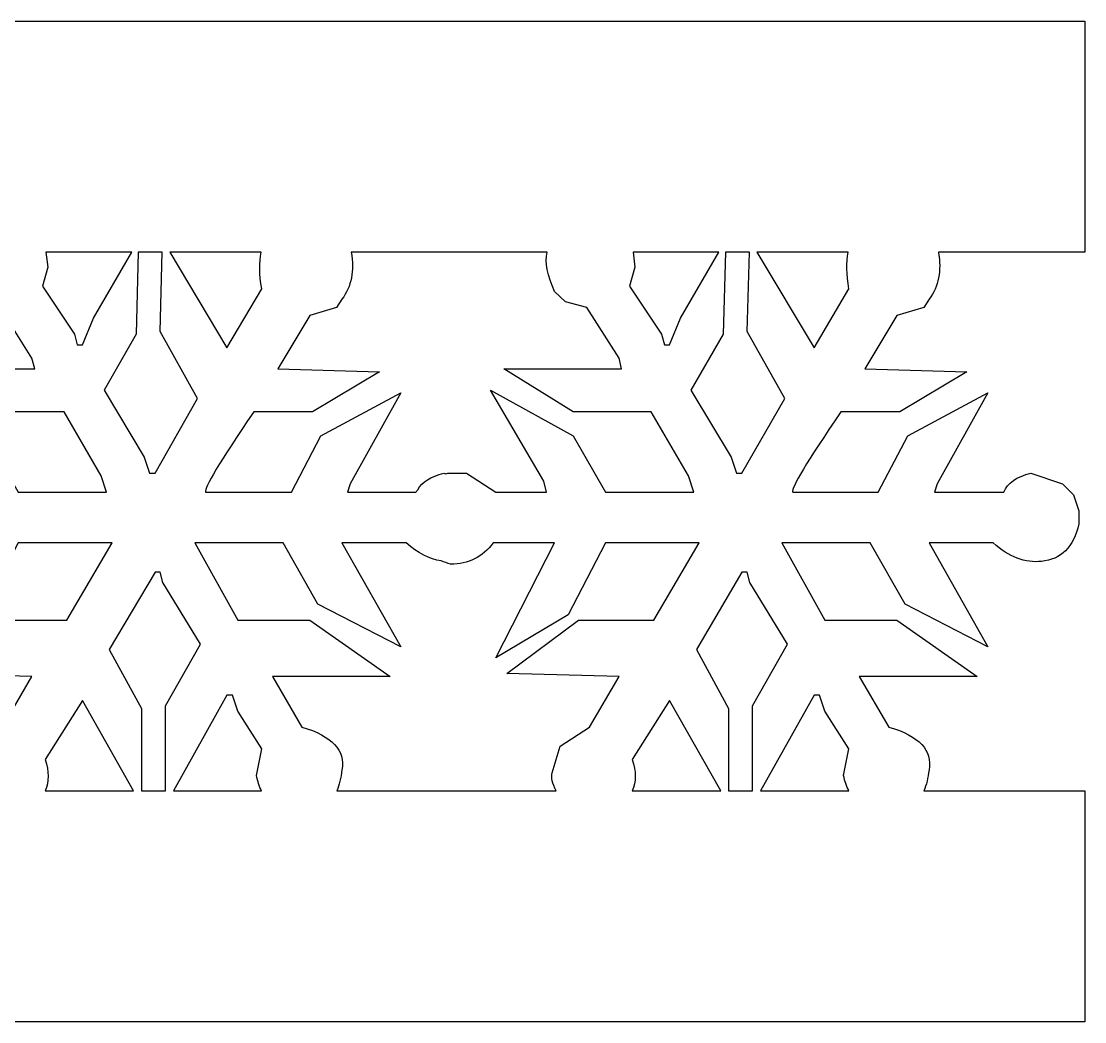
# Model space of a CAD drawing. Header units: centimetres. Extents: x -8.8 to 7.5, y 9.8 to 13.7.
# Drawn here: x 3.368 to 7.503, y 9.773 to 13.663 of the extents above; entities that cross this region are included whole.
import ezdxf

# ---------------------------------------------------------------- set-up
doc = ezdxf.new("R2010")
doc.units = ezdxf.units.CM
doc.header["$MEASUREMENT"] = 0
doc.layers.add('Layer 1', color=7, linetype='Continuous')

msp = doc.modelspace()

# ---------------------------------------------------------------- linework, layer by layer
at = {"layer": 'Layer 1', "lineweight": 25}
for points, knots in [([(-8.74362, 13.66348), (-8.74362, 13.66348), (-8.74362, 12.76555), (-8.74362, 12.76555), (-8.74362, 12.76555), (-8.74362, 12.76555), (-8.22354, 12.76555), (-8.22354, 12.76555), (-8.22354, 12.76555), (-8.23243, 12.72603), (-8.22331, 12.67502), (-8.19461, 12.61259), (-8.19461, 12.61259), (-8.19461, 12.61259), (-8.15244, 12.57207), (-8.15244, 12.57207), (-8.15244, 12.57207), (-8.15244, 12.57207), (-8.06976, 12.55058), (-8.06976, 12.55058), (-8.06976, 12.55058), (-8.06976, 12.55058), (-7.94491, 12.35379), (-7.94491, 12.35379), (-7.94491, 12.35379), (-7.94491, 12.35379), (-7.93416, 12.31162), (-7.93416, 12.31162), (-7.93416, 12.31162), (-7.93416, 12.31162), (-8.39139, 12.31162), (-8.39139, 12.31162), (-8.39139, 12.31162), (-8.39139, 12.31162), (-8.12185, 12.14543), (-8.12185, 12.14543), (-8.12185, 12.14543), (-8.12185, 12.14543), (-7.82005, 12.14543), (-7.82005, 12.14543), (-7.82005, 12.14543), (-7.82005, 12.14543), (-7.67536, 11.89573), (-7.67536, 11.89573), (-7.67536, 11.89573), (-7.67536, 11.89573), (-7.65386, 11.83289), (-7.65386, 11.83289), (-7.65386, 11.83289), (-7.65386, 11.83289), (-7.997, 11.83289), (-7.997, 11.83289), (-7.997, 11.83289), (-7.997, 11.83289), (-8.12185, 12.05117), (-8.12185, 12.05117), (-8.12185, 12.05117), (-8.12185, 12.05117), (-8.44431, 12.22894), (-8.44431, 12.22894), (-8.44431, 12.22894), (-8.44431, 12.22894), (-8.23677, 11.87506), (-8.23677, 11.87506), (-8.23677, 11.87506), (-8.23677, 11.87506), (-8.22602, 11.83289), (-8.22602, 11.83289), (-8.22602, 11.83289), (-8.22602, 11.83289), (-8.42364, 11.83289), (-8.42364, 11.83289), (-8.42364, 11.83289), (-8.42364, 11.83289), (-8.53774, 11.90648), (-8.53774, 11.90648), (-8.53774, 11.90648), (-8.53774, 11.90648), (-8.60967, 11.90648), (-8.60967, 11.90648), (-8.60967, 11.90648), (-8.69997, 11.87842), (-8.749, 11.83686), (-8.75602, 11.78163), (-8.75602, 11.78163), (-8.75602, 11.78163), (-8.75602, 11.6882), (-8.75602, 11.6882), (-8.75602, 11.6882), (-8.749, 11.62595), (-8.69706, 11.58065), (-8.59975, 11.5526), (-8.59975, 11.5526), (-8.53049, 11.5526), (-8.47476, 11.58005), (-8.43356, 11.63528), (-8.43356, 11.63528), (-8.43356, 11.63528), (-8.19461, 11.63528), (-8.19461, 11.63528), (-8.19461, 11.63528), (-8.19461, 11.63528), (-8.42364, 11.1888), (-8.42364, 11.1888), (-8.42364, 11.1888), (-8.42364, 11.1888), (-8.14169, 11.35582), (-8.14169, 11.35582), (-8.14169, 11.35582), (-8.14169, 11.35582), (-7.997, 11.63528), (-7.997, 11.63528), (-7.997, 11.63528), (-7.997, 11.63528), (-7.63319, 11.63528), (-7.63319, 11.63528), (-7.63319, 11.63528), (-7.63319, 11.63528), (-7.80931, 11.33432), (-7.80931, 11.33432), (-7.80931, 11.33432), (-7.80931, 11.33432), (-8.10117, 11.33432), (-8.10117, 11.33432), (-8.10117, 11.33432), (-8.10117, 11.33432), (-8.38147, 11.12679), (-8.38147, 11.12679), (-8.38147, 11.12679), (-8.38147, 11.12679), (-7.94491, 11.11604), (-7.94491, 11.11604), (-7.94491, 11.11604), (-7.94491, 11.11604), (-8.05901, 10.91925), (-8.05901, 10.91925), (-8.05901, 10.91925), (-8.05901, 10.91925), (-8.17311, 10.84484), (-8.17311, 10.84484), (-8.17311, 10.84484), (-8.17311, 10.84484), (-8.20535, 10.74149), (-8.20535, 10.74149), (-8.20535, 10.74149), (-8.20982, 10.72363), (-8.20425, 10.70008), (-8.18882, 10.67121), (-8.18882, 10.67121), (-8.18882, 10.67121), (-8.74362, 10.67121), (-8.74362, 10.67121), (-8.74362, 10.67121), (-8.74362, 10.67121), (-8.74362, 9.77328), (-8.74362, 9.77328), (-8.74362, 9.77328), (-8.74362, 9.77328), (7.50345, 9.77328), (7.50345, 9.77328), (7.50345, 9.77328), (7.50345, 9.77328), (7.50345, 10.67121), (7.50345, 10.67121), (7.50345, 10.67121), (7.50345, 10.67121), (6.87838, 10.67121), (6.87838, 10.67121), (6.87838, 10.67121), (6.88745, 10.69373), (6.89422, 10.72072), (6.89822, 10.75224), (6.89822, 10.75224), (6.91224, 10.82851), (6.8603, 10.88419), (6.74195, 10.91925), (6.74195, 10.91925), (6.74195, 10.91925), (6.62702, 11.11604), (6.62702, 11.11604), (6.62702, 11.11604), (6.62702, 11.11604), (7.08508, 11.11604), (7.08508, 11.11604), (7.08508, 11.11604), (7.08508, 11.11604), (6.77337, 11.33432), (6.77337, 11.33432), (6.77337, 11.33432), (6.77337, 11.33432), (6.49308, 11.33432), (6.49308, 11.33432), (6.49308, 11.33432), (6.49308, 11.33432), (6.32606, 11.63528), (6.32606, 11.63528), (6.32606, 11.63528), (6.32606, 11.63528), (6.66919, 11.63528), (6.66919, 11.63528), (6.66919, 11.63528), (6.66919, 11.63528), (6.80479, 11.39633), (6.80479, 11.39633), (6.80479, 11.39633), (6.80479, 11.39633), (7.12725, 11.23097), (7.12725, 11.23097), (7.12725, 11.23097), (7.12725, 11.23097), (6.89822, 11.63528), (6.89822, 11.63528), (6.89822, 11.63528), (6.89822, 11.63528), (7.14792, 11.63528), (7.14792, 11.63528), (7.14792, 11.63528), (7.21016, 11.58005), (7.27253, 11.55633), (7.33478, 11.56335), (7.33478, 11.56335), (7.41105, 11.57036), (7.46009, 11.61857), (7.48113, 11.70887), (7.48113, 11.70887), (7.48113, 11.70887), (7.48113, 11.76013), (7.48113, 11.76013), (7.48113, 11.76013), (7.48113, 11.76013), (7.45963, 11.82214), (7.45963, 11.82214), (7.45963, 11.82214), (7.45963, 11.82214), (7.41746, 11.86431), (7.41746, 11.86431), (7.41746, 11.86431), (7.41746, 11.86431), (7.29427, 11.90648), (7.29427, 11.90648), (7.29427, 11.90648), (7.23816, 11.89245), (7.20329, 11.86796), (7.18926, 11.83289), (7.18926, 11.83289), (7.18926, 11.83289), (6.91889, 11.83289), (6.91889, 11.83289), (6.91889, 11.83289), (6.91889, 11.83289), (6.92964, 11.86431), (6.92964, 11.86431), (6.92964, 11.86431), (6.92964, 11.86431), (7.12725, 12.21819), (7.12725, 12.21819), (7.12725, 12.21819), (7.12725, 12.21819), (6.81554, 12.05117), (6.81554, 12.05117), (6.81554, 12.05117), (6.81554, 12.05117), (6.70061, 11.83289), (6.70061, 11.83289), (6.70061, 11.83289), (6.70061, 11.83289), (6.36823, 11.83289), (6.36823, 11.83289), (6.36823, 11.83289), (6.36121, 11.84692), (6.42358, 11.9508), (6.55509, 12.14543), (6.55509, 12.14543), (6.55509, 12.14543), (6.78412, 12.14543), (6.78412, 12.14543), (6.78412, 12.14543), (6.78412, 12.14543), (7.04457, 12.30087), (7.04457, 12.30087), (7.04457, 12.30087), (7.04457, 12.30087), (6.64852, 12.31162), (6.64852, 12.31162), (6.64852, 12.31162), (6.64852, 12.31162), (6.77337, 12.51916), (6.77337, 12.51916), (6.77337, 12.51916), (6.77337, 12.51916), (6.87755, 12.55058), (6.87755, 12.55058), (6.87755, 12.55058), (6.87755, 12.55058), (6.89822, 12.58282), (6.89822, 12.58282), (6.89822, 12.58282), (6.93526, 12.63247), (6.94715, 12.69322), (6.9346, 12.76555), (6.9346, 12.76555), (6.9346, 12.76555), (7.50345, 12.76555), (7.50345, 12.76555), (7.50345, 12.76555), (7.50345, 12.76555), (7.50345, 13.66348), (7.50345, 13.66348), (7.50345, 13.66348), (7.50345, 13.66348), (-8.74362, 13.66348), (-8.74362, 13.66348)], [0, 0, 0, 0, 0.0126582, 0.0126582, 0.0126582, 0.0126582, 0.0253165, 0.0253165, 0.0253165, 0.0253165, 0.0379747, 0.0379747, 0.0379747, 0.0379747, 0.0506329, 0.0506329, 0.0506329, 0.0506329, 0.0632911, 0.0632911, 0.0632911, 0.0632911, 0.0759494, 0.0759494, 0.0759494, 0.0759494, 0.0886076, 0.0886076, 0.0886076, 0.0886076, 0.1012658, 0.1012658, 0.1012658, 0.1012658, 0.1139241, 0.1139241, 0.1139241, 0.1139241, 0.1265823, 0.1265823, 0.1265823, 0.1265823, 0.1392405, 0.1392405, 0.1392405, 0.1392405, 0.1518987, 0.1518987, 0.1518987, 0.1518987, 0.164557, 0.164557, 0.164557, 0.164557, 0.1772152, 0.1772152, 0.1772152, 0.1772152, 0.1898734, 0.1898734, 0.1898734, 0.1898734, 0.2025316, 0.2025316, 0.2025316, 0.2025316, 0.2151899, 0.2151899, 0.2151899, 0.2151899, 0.2278481, 0.2278481, 0.2278481, 0.2278481, 0.2405063, 0.2405063, 0.2405063, 0.2405063, 0.2531646, 0.2531646, 0.2531646, 0.2531646, 0.2658228, 0.2658228, 0.2658228, 0.2658228, 0.278481, 0.278481, 0.278481, 0.278481, 0.2911392, 0.2911392, 0.2911392, 0.2911392, 0.3037975, 0.3037975, 0.3037975, 0.3037975, 0.3164557, 0.3164557, 0.3164557, 0.3164557, 0.3291139, 0.3291139, 0.3291139, 0.3291139, 0.3417722, 0.3417722, 0.3417722, 0.3417722, 0.3544304, 0.3544304, 0.3544304, 0.3544304, 0.3670886, 0.3670886, 0.3670886, 0.3670886, 0.3797468, 0.3797468, 0.3797468, 0.3797468, 0.3924051, 0.3924051, 0.3924051, 0.3924051, 0.4050633, 0.4050633, 0.4050633, 0.4050633, 0.4177215, 0.4177215, 0.4177215, 0.4177215, 0.4303797, 0.4303797, 0.4303797, 0.4303797, 0.443038, 0.443038, 0.443038, 0.443038, 0.4556962, 0.4556962, 0.4556962, 0.4556962, 0.4683544, 0.4683544, 0.4683544, 0.4683544, 0.4810127, 0.4810127, 0.4810127, 0.4810127, 0.4936709, 0.4936709, 0.4936709, 0.4936709, 0.5063291, 0.5063291, 0.5063291, 0.5063291, 0.5189873, 0.5189873, 0.5189873, 0.5189873, 0.5316456, 0.5316456, 0.5316456, 0.5316456, 0.5443038, 0.5443038, 0.5443038, 0.5443038, 0.556962, 0.556962, 0.556962, 0.556962, 0.5696203, 0.5696203, 0.5696203, 0.5696203, 0.5822785, 0.5822785, 0.5822785, 0.5822785, 0.5949367, 0.5949367, 0.5949367, 0.5949367, 0.6075949, 0.6075949, 0.6075949, 0.6075949, 0.6202532, 0.6202532, 0.6202532, 0.6202532, 0.6329114, 0.6329114, 0.6329114, 0.6329114, 0.6455696, 0.6455696, 0.6455696, 0.6455696, 0.6582278, 0.6582278, 0.6582278, 0.6582278, 0.6708861, 0.6708861, 0.6708861, 0.6708861, 0.6835443, 0.6835443, 0.6835443, 0.6835443, 0.6962025, 0.6962025, 0.6962025, 0.6962025, 0.7088608, 0.7088608, 0.7088608, 0.7088608, 0.721519, 0.721519, 0.721519, 0.721519, 0.7341772, 0.7341772, 0.7341772, 0.7341772, 0.7468354, 0.7468354, 0.7468354, 0.7468354, 0.7594937, 0.7594937, 0.7594937, 0.7594937, 0.7721519, 0.7721519, 0.7721519, 0.7721519, 0.7848101, 0.7848101, 0.7848101, 0.7848101, 0.7974684, 0.7974684, 0.7974684, 0.7974684, 0.8101266, 0.8101266, 0.8101266, 0.8101266, 0.8227848, 0.8227848, 0.8227848, 0.8227848, 0.835443, 0.835443, 0.835443, 0.835443, 0.8481013, 0.8481013, 0.8481013, 0.8481013, 0.8607595, 0.8607595, 0.8607595, 0.8607595, 0.8734177, 0.8734177, 0.8734177, 0.8734177, 0.8860759, 0.8860759, 0.8860759, 0.8860759, 0.8987342, 0.8987342, 0.8987342, 0.8987342, 0.9113924, 0.9113924, 0.9113924, 0.9113924, 0.9240506, 0.9240506, 0.9240506, 0.9240506, 0.9367089, 0.9367089, 0.9367089, 0.9367089, 0.9493671, 0.9493671, 0.9493671, 0.9493671, 0.9620253, 0.9620253, 0.9620253, 0.9620253, 0.9746835, 0.9746835, 0.9746835, 0.9746835, 1, 1, 1, 1]), ([(2.38707, 12.76555), (2.38707, 12.76555), (3.13039, 12.76555), (3.13039, 12.76555), (3.13039, 12.76555), (3.1215, 12.72603), (3.13145, 12.67502), (3.16015, 12.61259), (3.16015, 12.61259), (3.16015, 12.61259), (3.20149, 12.57207), (3.20149, 12.57207), (3.20149, 12.57207), (3.20149, 12.57207), (3.285, 12.55058), (3.285, 12.55058), (3.285, 12.55058), (3.285, 12.55058), (3.40985, 12.35379), (3.40985, 12.35379), (3.40985, 12.35379), (3.40985, 12.35379), (3.4206, 12.31162), (3.4206, 12.31162), (3.4206, 12.31162), (3.4206, 12.31162), (2.96254, 12.31162), (2.96254, 12.31162), (2.96254, 12.31162), (2.96254, 12.31162), (3.23209, 12.14543), (3.23209, 12.14543), (3.23209, 12.14543), (3.23209, 12.14543), (3.5347, 12.14543), (3.5347, 12.14543), (3.5347, 12.14543), (3.5347, 12.14543), (3.6794, 11.89573), (3.6794, 11.89573), (3.6794, 11.89573), (3.6794, 11.89573), (3.70007, 11.83289), (3.70007, 11.83289), (3.70007, 11.83289), (3.70007, 11.83289), (3.35694, 11.83289), (3.35694, 11.83289), (3.35694, 11.83289), (3.35694, 11.83289), (3.23209, 12.05117), (3.23209, 12.05117), (3.23209, 12.05117), (3.23209, 12.05117), (2.90963, 12.22894), (2.90963, 12.22894), (2.90963, 12.22894), (2.90963, 12.22894), (3.11799, 11.87506), (3.11799, 11.87506), (3.11799, 11.87506), (3.11799, 11.87506), (3.12791, 11.83289), (3.12791, 11.83289), (3.12791, 11.83289), (3.12791, 11.83289), (2.93112, 11.83289), (2.93112, 11.83289), (2.93112, 11.83289), (2.93112, 11.83289), (2.8162, 11.90648), (2.8162, 11.90648), (2.8162, 11.90648), (2.8162, 11.90648), (2.74426, 11.90648), (2.74426, 11.90648), (2.74426, 11.90648), (2.74018, 11.90521), (2.7366, 11.90367), (2.73269, 11.90235), (2.73269, 11.90235), (2.72723, 11.90071), (2.72198, 11.89925), (2.71698, 11.89739), (2.71698, 11.89739), (2.71479, 11.89655), (2.71249, 11.89575), (2.71036, 11.8949), (2.71036, 11.8949), (2.70149, 11.89128), (2.69288, 11.88773), (2.68556, 11.88333), (2.68556, 11.88333), (2.6566, 11.86894), (2.63488, 11.85195), (2.62024, 11.83289), (2.62024, 11.83289), (2.62024, 11.83289), (2.37136, 11.83289), (2.37136, 11.83289), (2.37136, 11.83289), (2.37136, 11.83289), (2.38211, 11.86431), (2.38211, 11.86431), (2.38211, 11.86431), (2.38211, 11.86431), (2.5789, 12.21819), (2.5789, 12.21819), (2.5789, 12.21819), (2.5789, 12.21819), (2.26718, 12.05117), (2.26718, 12.05117), (2.26718, 12.05117), (2.26718, 12.05117), (2.15308, 11.83289), (2.15308, 11.83289), (2.15308, 11.83289), (2.15308, 11.83289), (1.81987, 11.83289), (1.81987, 11.83289), (1.81987, 11.83289), (1.81286, 11.84692), (1.87523, 11.9508), (2.00674, 12.14543), (2.00674, 12.14543), (2.00674, 12.14543), (2.23577, 12.14543), (2.23577, 12.14543), (2.23577, 12.14543), (2.23577, 12.14543), (2.49621, 12.30087), (2.49621, 12.30087), (2.49621, 12.30087), (2.49621, 12.30087), (2.10017, 12.31162), (2.10017, 12.31162), (2.10017, 12.31162), (2.10017, 12.31162), (2.22502, 12.51916), (2.22502, 12.51916), (2.22502, 12.51916), (2.22502, 12.51916), (2.3292, 12.55058), (2.3292, 12.55058), (2.3292, 12.55058), (2.3292, 12.55058), (2.34987, 12.58282), (2.34987, 12.58282), (2.34987, 12.58282), (2.38689, 12.63244), (2.39959, 12.69328), (2.38707, 12.76555)], [0, 0, 0, 0, 0.025641, 0.025641, 0.025641, 0.025641, 0.0512821, 0.0512821, 0.0512821, 0.0512821, 0.0769231, 0.0769231, 0.0769231, 0.0769231, 0.1025641, 0.1025641, 0.1025641, 0.1025641, 0.1282051, 0.1282051, 0.1282051, 0.1282051, 0.1538462, 0.1538462, 0.1538462, 0.1538462, 0.1794872, 0.1794872, 0.1794872, 0.1794872, 0.2051282, 0.2051282, 0.2051282, 0.2051282, 0.2307692, 0.2307692, 0.2307692, 0.2307692, 0.2564103, 0.2564103, 0.2564103, 0.2564103, 0.2820513, 0.2820513, 0.2820513, 0.2820513, 0.3076923, 0.3076923, 0.3076923, 0.3076923, 0.3333333, 0.3333333, 0.3333333, 0.3333333, 0.3589744, 0.3589744, 0.3589744, 0.3589744, 0.3846154, 0.3846154, 0.3846154, 0.3846154, 0.4102564, 0.4102564, 0.4102564, 0.4102564, 0.4358974, 0.4358974, 0.4358974, 0.4358974, 0.4615385, 0.4615385, 0.4615385, 0.4615385, 0.4871795, 0.4871795, 0.4871795, 0.4871795, 0.5128205, 0.5128205, 0.5128205, 0.5128205, 0.5384615, 0.5384615, 0.5384615, 0.5384615, 0.5641026, 0.5641026, 0.5641026, 0.5641026, 0.5897436, 0.5897436, 0.5897436, 0.5897436, 0.6153846, 0.6153846, 0.6153846, 0.6153846, 0.6410256, 0.6410256, 0.6410256, 0.6410256, 0.6666667, 0.6666667, 0.6666667, 0.6666667, 0.6923077, 0.6923077, 0.6923077, 0.6923077, 0.7179487, 0.7179487, 0.7179487, 0.7179487, 0.7435897, 0.7435897, 0.7435897, 0.7435897, 0.7692308, 0.7692308, 0.7692308, 0.7692308, 0.7948718, 0.7948718, 0.7948718, 0.7948718, 0.8205128, 0.8205128, 0.8205128, 0.8205128, 0.8461538, 0.8461538, 0.8461538, 0.8461538, 0.8717949, 0.8717949, 0.8717949, 0.8717949, 0.8974359, 0.8974359, 0.8974359, 0.8974359, 0.9230769, 0.9230769, 0.9230769, 0.9230769, 0.9487179, 0.9487179, 0.9487179, 0.9487179, 1, 1, 1, 1]), ([(3.46442, 12.76555), (3.46442, 12.76555), (3.79846, 12.76555), (3.79846, 12.76555), (3.79846, 12.76555), (3.79846, 12.76555), (3.64881, 12.50841), (3.64881, 12.50841), (3.64881, 12.50841), (3.64881, 12.50841), (3.60664, 12.40505), (3.60664, 12.40505), (3.60664, 12.40505), (3.60664, 12.40505), (3.58597, 12.40505), (3.58597, 12.40505), (3.58597, 12.40505), (3.58597, 12.40505), (3.57522, 12.44722), (3.57522, 12.44722), (3.57522, 12.44722), (3.57522, 12.44722), (3.45037, 12.63408), (3.45037, 12.63408), (3.45037, 12.63408), (3.45037, 12.63408), (3.47187, 12.70767), (3.47187, 12.70767), (3.47187, 12.70767), (3.47187, 12.70767), (3.46442, 12.76555), (3.46442, 12.76555)], [0, 0, 0, 0, 0.1111111, 0.1111111, 0.1111111, 0.1111111, 0.2222222, 0.2222222, 0.2222222, 0.2222222, 0.3333333, 0.3333333, 0.3333333, 0.3333333, 0.4444444, 0.4444444, 0.4444444, 0.4444444, 0.5555556, 0.5555556, 0.5555556, 0.5555556, 0.6666667, 0.6666667, 0.6666667, 0.6666667, 0.7777778, 0.7777778, 0.7777778, 0.7777778, 1, 1, 1, 1]), ([(3.82327, 12.76555), (3.82327, 12.76555), (3.9167, 12.76555), (3.9167, 12.76555), (3.9167, 12.76555), (3.9167, 12.76555), (3.90843, 12.45714), (3.90843, 12.45714), (3.90843, 12.45714), (3.90843, 12.45714), (4.05395, 12.1967), (4.05395, 12.1967), (4.05395, 12.1967), (4.05395, 12.1967), (3.88858, 11.90648), (3.88858, 11.90648), (3.88858, 11.90648), (3.88858, 11.90648), (3.86709, 11.90648), (3.86709, 11.90648), (3.86709, 11.90648), (3.86709, 11.90648), (3.84642, 11.96849), (3.84642, 11.96849), (3.84642, 11.96849), (3.84642, 11.96849), (3.69015, 12.22894), (3.69015, 12.22894), (3.69015, 12.22894), (3.69015, 12.22894), (3.815, 12.44722), (3.815, 12.44722), (3.815, 12.44722), (3.815, 12.44722), (3.82327, 12.76555), (3.82327, 12.76555)], [0, 0, 0, 0, 0.1, 0.1, 0.1, 0.1, 0.2, 0.2, 0.2, 0.2, 0.3, 0.3, 0.3, 0.3, 0.4, 0.4, 0.4, 0.4, 0.5, 0.5, 0.5, 0.5, 0.6, 0.6, 0.6, 0.6, 0.7, 0.7, 0.7, 0.7, 0.8, 0.8, 0.8, 0.8, 1, 1, 1, 1]), ([(3.94564, 12.76555), (3.94564, 12.76555), (4.30117, 12.76555), (4.30117, 12.76555), (4.30117, 12.76555), (4.29298, 12.72661), (4.2938, 12.67933), (4.30365, 12.62334), (4.30365, 12.62334), (4.30365, 12.62334), (4.16805, 12.39431), (4.16805, 12.39431), (4.16805, 12.39431), (4.16805, 12.39431), (3.94564, 12.76555), (3.94564, 12.76555)], [0, 0, 0, 0, 0.2, 0.2, 0.2, 0.2, 0.4, 0.4, 0.4, 0.4, 0.6, 0.6, 0.6, 0.6, 1, 1, 1, 1]), ([(4.65174, 12.76555), (4.65174, 12.76555), (5.41325, 12.76555), (5.41325, 12.76555), (5.41325, 12.76555), (5.40436, 12.72603), (5.41348, 12.67502), (5.44218, 12.61259), (5.44218, 12.61259), (5.44218, 12.61259), (5.48435, 12.57207), (5.48435, 12.57207), (5.48435, 12.57207), (5.48435, 12.57207), (5.56703, 12.55058), (5.56703, 12.55058), (5.56703, 12.55058), (5.56703, 12.55058), (5.69271, 12.35379), (5.69271, 12.35379), (5.69271, 12.35379), (5.69271, 12.35379), (5.70263, 12.31162), (5.70263, 12.31162), (5.70263, 12.31162), (5.70263, 12.31162), (5.2454, 12.31162), (5.2454, 12.31162), (5.2454, 12.31162), (5.2454, 12.31162), (5.51495, 12.14543), (5.51495, 12.14543), (5.51495, 12.14543), (5.51495, 12.14543), (5.81756, 12.14543), (5.81756, 12.14543), (5.81756, 12.14543), (5.81756, 12.14543), (5.96226, 11.89573), (5.96226, 11.89573), (5.96226, 11.89573), (5.96226, 11.89573), (5.98293, 11.83289), (5.98293, 11.83289), (5.98293, 11.83289), (5.98293, 11.83289), (5.6398, 11.83289), (5.6398, 11.83289), (5.6398, 11.83289), (5.6398, 11.83289), (5.51495, 12.05117), (5.51495, 12.05117), (5.51495, 12.05117), (5.51495, 12.05117), (5.19248, 12.22894), (5.19248, 12.22894), (5.19248, 12.22894), (5.19248, 12.22894), (5.40002, 11.87506), (5.40002, 11.87506), (5.40002, 11.87506), (5.40002, 11.87506), (5.41077, 11.83289), (5.41077, 11.83289), (5.41077, 11.83289), (5.41077, 11.83289), (5.21398, 11.83289), (5.21398, 11.83289), (5.21398, 11.83289), (5.21398, 11.83289), (5.09905, 11.90648), (5.09905, 11.90648), (5.09905, 11.90648), (5.09905, 11.90648), (5.02712, 11.90648), (5.02712, 11.90648), (5.02712, 11.90648), (5.02425, 11.90559), (5.02163, 11.90492), (5.01885, 11.904), (5.01885, 11.904), (5.01885, 11.904), (5.01141, 11.90648), (5.01141, 11.90648), (5.01141, 11.90648), (4.96042, 11.89373), (4.92677, 11.87211), (4.91054, 11.84199), (4.91054, 11.84199), (4.90784, 11.83906), (4.90543, 11.83594), (4.9031, 11.83289), (4.9031, 11.83289), (4.9031, 11.83289), (4.63686, 11.83289), (4.63686, 11.83289), (4.63686, 11.83289), (4.63686, 11.83289), (4.64678, 11.86431), (4.64678, 11.86431), (4.64678, 11.86431), (4.64678, 11.86431), (4.84439, 12.21819), (4.84439, 12.21819), (4.84439, 12.21819), (4.84439, 12.21819), (4.53268, 12.05117), (4.53268, 12.05117), (4.53268, 12.05117), (4.53268, 12.05117), (4.41858, 11.83289), (4.41858, 11.83289), (4.41858, 11.83289), (4.41858, 11.83289), (4.08537, 11.83289), (4.08537, 11.83289), (4.08537, 11.83289), (4.07835, 11.84692), (4.14072, 11.9508), (4.27223, 12.14543), (4.27223, 12.14543), (4.27223, 12.14543), (4.50126, 12.14543), (4.50126, 12.14543), (4.50126, 12.14543), (4.50126, 12.14543), (4.76171, 12.30087), (4.76171, 12.30087), (4.76171, 12.30087), (4.76171, 12.30087), (4.36566, 12.31162), (4.36566, 12.31162), (4.36566, 12.31162), (4.36566, 12.31162), (4.49051, 12.51916), (4.49051, 12.51916), (4.49051, 12.51916), (4.49051, 12.51916), (4.59469, 12.55058), (4.59469, 12.55058), (4.59469, 12.55058), (4.59469, 12.55058), (4.61536, 12.58282), (4.61536, 12.58282), (4.61536, 12.58282), (4.6524, 12.63247), (4.66429, 12.69322), (4.65174, 12.76555)], [0, 0, 0, 0, 0.0263158, 0.0263158, 0.0263158, 0.0263158, 0.0526316, 0.0526316, 0.0526316, 0.0526316, 0.0789474, 0.0789474, 0.0789474, 0.0789474, 0.1052632, 0.1052632, 0.1052632, 0.1052632, 0.1315789, 0.1315789, 0.1315789, 0.1315789, 0.1578947, 0.1578947, 0.1578947, 0.1578947, 0.1842105, 0.1842105, 0.1842105, 0.1842105, 0.2105263, 0.2105263, 0.2105263, 0.2105263, 0.2368421, 0.2368421, 0.2368421, 0.2368421, 0.2631579, 0.2631579, 0.2631579, 0.2631579, 0.2894737, 0.2894737, 0.2894737, 0.2894737, 0.3157895, 0.3157895, 0.3157895, 0.3157895, 0.3421053, 0.3421053, 0.3421053, 0.3421053, 0.3684211, 0.3684211, 0.3684211, 0.3684211, 0.3947368, 0.3947368, 0.3947368, 0.3947368, 0.4210526, 0.4210526, 0.4210526, 0.4210526, 0.4473684, 0.4473684, 0.4473684, 0.4473684, 0.4736842, 0.4736842, 0.4736842, 0.4736842, 0.5, 0.5, 0.5, 0.5, 0.5263158, 0.5263158, 0.5263158, 0.5263158, 0.5526316, 0.5526316, 0.5526316, 0.5526316, 0.5789474, 0.5789474, 0.5789474, 0.5789474, 0.6052632, 0.6052632, 0.6052632, 0.6052632, 0.6315789, 0.6315789, 0.6315789, 0.6315789, 0.6578947, 0.6578947, 0.6578947, 0.6578947, 0.6842105, 0.6842105, 0.6842105, 0.6842105, 0.7105263, 0.7105263, 0.7105263, 0.7105263, 0.7368421, 0.7368421, 0.7368421, 0.7368421, 0.7631579, 0.7631579, 0.7631579, 0.7631579, 0.7894737, 0.7894737, 0.7894737, 0.7894737, 0.8157895, 0.8157895, 0.8157895, 0.8157895, 0.8421053, 0.8421053, 0.8421053, 0.8421053, 0.8684211, 0.8684211, 0.8684211, 0.8684211, 0.8947368, 0.8947368, 0.8947368, 0.8947368, 0.9210526, 0.9210526, 0.9210526, 0.9210526, 0.9473684, 0.9473684, 0.9473684, 0.9473684, 1, 1, 1, 1]), ([(5.74728, 12.76555), (5.74728, 12.76555), (6.08132, 12.76555), (6.08132, 12.76555), (6.08132, 12.76555), (6.08132, 12.76555), (5.93166, 12.50841), (5.93166, 12.50841), (5.93166, 12.50841), (5.93166, 12.50841), (5.8895, 12.40505), (5.8895, 12.40505), (5.8895, 12.40505), (5.8895, 12.40505), (5.86883, 12.40505), (5.86883, 12.40505), (5.86883, 12.40505), (5.86883, 12.40505), (5.85808, 12.44722), (5.85808, 12.44722), (5.85808, 12.44722), (5.85808, 12.44722), (5.73323, 12.63408), (5.73323, 12.63408), (5.73323, 12.63408), (5.73323, 12.63408), (5.7539, 12.70767), (5.7539, 12.70767), (5.7539, 12.70767), (5.7539, 12.70767), (5.74728, 12.76555), (5.74728, 12.76555)], [0, 0, 0, 0, 0.1111111, 0.1111111, 0.1111111, 0.1111111, 0.2222222, 0.2222222, 0.2222222, 0.2222222, 0.3333333, 0.3333333, 0.3333333, 0.3333333, 0.4444444, 0.4444444, 0.4444444, 0.4444444, 0.5555556, 0.5555556, 0.5555556, 0.5555556, 0.6666667, 0.6666667, 0.6666667, 0.6666667, 0.7777778, 0.7777778, 0.7777778, 0.7777778, 1, 1, 1, 1]), ([(6.10612, 12.76555), (6.10612, 12.76555), (6.19955, 12.76555), (6.19955, 12.76555), (6.19955, 12.76555), (6.19955, 12.76555), (6.19046, 12.45714), (6.19046, 12.45714), (6.19046, 12.45714), (6.19046, 12.45714), (6.33681, 12.1967), (6.33681, 12.1967), (6.33681, 12.1967), (6.33681, 12.1967), (6.17062, 11.90648), (6.17062, 11.90648), (6.17062, 11.90648), (6.17062, 11.90648), (6.14995, 11.90648), (6.14995, 11.90648), (6.14995, 11.90648), (6.14995, 11.90648), (6.12927, 11.96849), (6.12927, 11.96849), (6.12927, 11.96849), (6.12927, 11.96849), (5.97218, 12.22894), (5.97218, 12.22894), (5.97218, 12.22894), (5.97218, 12.22894), (6.09703, 12.44722), (6.09703, 12.44722), (6.09703, 12.44722), (6.09703, 12.44722), (6.10612, 12.76555), (6.10612, 12.76555)], [0, 0, 0, 0, 0.1, 0.1, 0.1, 0.1, 0.2, 0.2, 0.2, 0.2, 0.3, 0.3, 0.3, 0.3, 0.4, 0.4, 0.4, 0.4, 0.5, 0.5, 0.5, 0.5, 0.6, 0.6, 0.6, 0.6, 0.7, 0.7, 0.7, 0.7, 0.8, 0.8, 0.8, 0.8, 1, 1, 1, 1]), ([(6.22849, 12.76555), (6.22849, 12.76555), (6.58403, 12.76555), (6.58403, 12.76555), (6.58403, 12.76555), (6.57584, 12.72661), (6.57666, 12.67933), (6.58651, 12.62334), (6.58651, 12.62334), (6.58651, 12.62334), (6.45091, 12.39431), (6.45091, 12.39431), (6.45091, 12.39431), (6.45091, 12.39431), (6.22849, 12.76555), (6.22849, 12.76555)], [0, 0, 0, 0, 0.2, 0.2, 0.2, 0.2, 0.4, 0.4, 0.4, 0.4, 0.6, 0.6, 0.6, 0.6, 1, 1, 1, 1]), ([(1.77853, 11.63528), (1.77853, 11.63528), (2.12166, 11.63528), (2.12166, 11.63528), (2.12166, 11.63528), (2.12166, 11.63528), (2.25644, 11.39633), (2.25644, 11.39633), (2.25644, 11.39633), (2.25644, 11.39633), (2.5789, 11.23097), (2.5789, 11.23097), (2.5789, 11.23097), (2.5789, 11.23097), (2.34987, 11.63528), (2.34987, 11.63528), (2.34987, 11.63528), (2.34987, 11.63528), (2.60039, 11.63528), (2.60039, 11.63528), (2.60039, 11.63528), (2.6296, 11.60937), (2.65801, 11.59044), (2.68721, 11.57823), (2.68721, 11.57823), (2.68833, 11.57767), (2.68938, 11.57713), (2.69052, 11.57658), (2.69052, 11.57658), (2.69131, 11.57626), (2.69221, 11.57606), (2.693, 11.57575), (2.693, 11.57575), (2.71115, 11.56705), (2.73167, 11.55933), (2.75501, 11.5526), (2.75501, 11.5526), (2.82427, 11.5526), (2.87917, 11.58005), (2.92037, 11.63528), (2.92037, 11.63528), (2.92037, 11.63528), (3.16015, 11.63528), (3.16015, 11.63528), (3.16015, 11.63528), (3.16015, 11.63528), (2.93112, 11.1888), (2.93112, 11.1888), (2.93112, 11.1888), (2.93112, 11.1888), (3.21224, 11.35582), (3.21224, 11.35582), (3.21224, 11.35582), (3.21224, 11.35582), (3.35694, 11.63528), (3.35694, 11.63528), (3.35694, 11.63528), (3.35694, 11.63528), (3.72157, 11.63528), (3.72157, 11.63528), (3.72157, 11.63528), (3.72157, 11.63528), (3.54545, 11.33432), (3.54545, 11.33432), (3.54545, 11.33432), (3.54545, 11.33432), (3.25358, 11.33432), (3.25358, 11.33432), (3.25358, 11.33432), (3.25358, 11.33432), (2.97329, 11.12679), (2.97329, 11.12679), (2.97329, 11.12679), (2.97329, 11.12679), (3.40985, 11.11604), (3.40985, 11.11604), (3.40985, 11.11604), (3.40985, 11.11604), (3.29493, 10.91925), (3.29493, 10.91925), (3.29493, 10.91925), (3.29493, 10.91925), (3.18082, 10.84484), (3.18082, 10.84484), (3.18082, 10.84484), (3.18082, 10.84484), (3.1494, 10.74149), (3.1494, 10.74149), (3.1494, 10.74149), (3.14494, 10.72363), (3.15051, 10.70008), (3.16594, 10.67121), (3.16594, 10.67121), (3.16594, 10.67121), (2.33002, 10.67121), (2.33002, 10.67121), (2.33002, 10.67121), (2.33914, 10.69378), (2.34585, 10.72061), (2.34987, 10.75224), (2.34987, 10.75224), (2.36389, 10.82851), (2.31195, 10.88419), (2.1936, 10.91925), (2.1936, 10.91925), (2.1936, 10.91925), (2.0795, 11.11604), (2.0795, 11.11604), (2.0795, 11.11604), (2.0795, 11.11604), (2.53673, 11.11604), (2.53673, 11.11604), (2.53673, 11.11604), (2.53673, 11.11604), (2.22502, 11.33432), (2.22502, 11.33432), (2.22502, 11.33432), (2.22502, 11.33432), (1.94555, 11.33432), (1.94555, 11.33432), (1.94555, 11.33432), (1.94555, 11.33432), (1.77853, 11.63528), (1.77853, 11.63528)], [0, 0, 0, 0, 0.03125, 0.03125, 0.03125, 0.03125, 0.0625, 0.0625, 0.0625, 0.0625, 0.09375, 0.09375, 0.09375, 0.09375, 0.125, 0.125, 0.125, 0.125, 0.15625, 0.15625, 0.15625, 0.15625, 0.1875, 0.1875, 0.1875, 0.1875, 0.21875, 0.21875, 0.21875, 0.21875, 0.25, 0.25, 0.25, 0.25, 0.28125, 0.28125, 0.28125, 0.28125, 0.3125, 0.3125, 0.3125, 0.3125, 0.34375, 0.34375, 0.34375, 0.34375, 0.375, 0.375, 0.375, 0.375, 0.40625, 0.40625, 0.40625, 0.40625, 0.4375, 0.4375, 0.4375, 0.4375, 0.46875, 0.46875, 0.46875, 0.46875, 0.5, 0.5, 0.5, 0.5, 0.53125, 0.53125, 0.53125, 0.53125, 0.5625, 0.5625, 0.5625, 0.5625, 0.59375, 0.59375, 0.59375, 0.59375, 0.625, 0.625, 0.625, 0.625, 0.65625, 0.65625, 0.65625, 0.65625, 0.6875, 0.6875, 0.6875, 0.6875, 0.71875, 0.71875, 0.71875, 0.71875, 0.75, 0.75, 0.75, 0.75, 0.78125, 0.78125, 0.78125, 0.78125, 0.8125, 0.8125, 0.8125, 0.8125, 0.84375, 0.84375, 0.84375, 0.84375, 0.875, 0.875, 0.875, 0.875, 0.90625, 0.90625, 0.90625, 0.90625, 0.9375, 0.9375, 0.9375, 0.9375, 1, 1, 1, 1]), ([(4.0432, 11.63528), (4.0432, 11.63528), (4.38716, 11.63528), (4.38716, 11.63528), (4.38716, 11.63528), (4.38716, 11.63528), (4.52193, 11.39633), (4.52193, 11.39633), (4.52193, 11.39633), (4.52193, 11.39633), (4.84439, 11.23097), (4.84439, 11.23097), (4.84439, 11.23097), (4.84439, 11.23097), (4.61536, 11.63528), (4.61536, 11.63528), (4.61536, 11.63528), (4.61536, 11.63528), (4.86506, 11.63528), (4.86506, 11.63528), (4.86506, 11.63528), (4.91035, 11.5951), (4.9562, 11.57224), (5.00149, 11.565), (5.00149, 11.565), (5.01276, 11.5607), (5.02503, 11.5563), (5.03787, 11.5526), (5.03787, 11.5526), (5.10713, 11.5526), (5.16203, 11.58005), (5.20323, 11.63528), (5.20323, 11.63528), (5.20323, 11.63528), (5.44218, 11.63528), (5.44218, 11.63528), (5.44218, 11.63528), (5.44218, 11.63528), (5.21398, 11.1888), (5.21398, 11.1888), (5.21398, 11.1888), (5.21398, 11.1888), (5.4951, 11.35582), (5.4951, 11.35582), (5.4951, 11.35582), (5.4951, 11.35582), (5.6398, 11.63528), (5.6398, 11.63528), (5.6398, 11.63528), (5.6398, 11.63528), (6.00442, 11.63528), (6.00442, 11.63528), (6.00442, 11.63528), (6.00442, 11.63528), (5.82748, 11.33432), (5.82748, 11.33432), (5.82748, 11.33432), (5.82748, 11.33432), (5.53562, 11.33432), (5.53562, 11.33432), (5.53562, 11.33432), (5.53562, 11.33432), (5.25615, 11.12679), (5.25615, 11.12679), (5.25615, 11.12679), (5.25615, 11.12679), (5.69271, 11.11604), (5.69271, 11.11604), (5.69271, 11.11604), (5.69271, 11.11604), (5.57778, 10.91925), (5.57778, 10.91925), (5.57778, 10.91925), (5.57778, 10.91925), (5.46368, 10.84484), (5.46368, 10.84484), (5.46368, 10.84484), (5.46368, 10.84484), (5.43226, 10.74149), (5.43226, 10.74149), (5.43226, 10.74149), (5.4278, 10.72363), (5.43337, 10.70008), (5.4488, 10.67121), (5.4488, 10.67121), (5.4488, 10.67121), (4.59552, 10.67121), (4.59552, 10.67121), (4.59552, 10.67121), (4.60459, 10.69373), (4.61136, 10.72072), (4.61536, 10.75224), (4.61536, 10.75224), (4.62939, 10.82851), (4.57744, 10.88419), (4.45909, 10.91925), (4.45909, 10.91925), (4.45909, 10.91925), (4.34499, 11.11604), (4.34499, 11.11604), (4.34499, 11.11604), (4.34499, 11.11604), (4.80222, 11.11604), (4.80222, 11.11604), (4.80222, 11.11604), (4.80222, 11.11604), (4.49051, 11.33432), (4.49051, 11.33432), (4.49051, 11.33432), (4.49051, 11.33432), (4.21022, 11.33432), (4.21022, 11.33432), (4.21022, 11.33432), (4.21022, 11.33432), (4.0432, 11.63528), (4.0432, 11.63528)], [0, 0, 0, 0, 0.0333333, 0.0333333, 0.0333333, 0.0333333, 0.0666667, 0.0666667, 0.0666667, 0.0666667, 0.1, 0.1, 0.1, 0.1, 0.1333333, 0.1333333, 0.1333333, 0.1333333, 0.1666667, 0.1666667, 0.1666667, 0.1666667, 0.2, 0.2, 0.2, 0.2, 0.2333333, 0.2333333, 0.2333333, 0.2333333, 0.2666667, 0.2666667, 0.2666667, 0.2666667, 0.3, 0.3, 0.3, 0.3, 0.3333333, 0.3333333, 0.3333333, 0.3333333, 0.3666667, 0.3666667, 0.3666667, 0.3666667, 0.4, 0.4, 0.4, 0.4, 0.4333333, 0.4333333, 0.4333333, 0.4333333, 0.4666667, 0.4666667, 0.4666667, 0.4666667, 0.5, 0.5, 0.5, 0.5, 0.5333333, 0.5333333, 0.5333333, 0.5333333, 0.5666667, 0.5666667, 0.5666667, 0.5666667, 0.6, 0.6, 0.6, 0.6, 0.6333333, 0.6333333, 0.6333333, 0.6333333, 0.6666667, 0.6666667, 0.6666667, 0.6666667, 0.7, 0.7, 0.7, 0.7, 0.7333333, 0.7333333, 0.7333333, 0.7333333, 0.7666667, 0.7666667, 0.7666667, 0.7666667, 0.8, 0.8, 0.8, 0.8, 0.8333333, 0.8333333, 0.8333333, 0.8333333, 0.8666667, 0.8666667, 0.8666667, 0.8666667, 0.9, 0.9, 0.9, 0.9, 0.9333333, 0.9333333, 0.9333333, 0.9333333, 1, 1, 1, 1]), ([(3.88858, 11.52118), (3.88858, 11.52118), (3.90843, 11.52118), (3.90843, 11.52118), (3.90843, 11.52118), (3.90843, 11.52118), (3.91835, 11.48067), (3.91835, 11.48067), (3.91835, 11.48067), (3.91835, 11.48067), (4.0647, 11.24089), (4.0647, 11.24089), (4.0647, 11.24089), (4.0647, 11.24089), (3.9291, 11.00194), (3.9291, 11.00194), (3.9291, 11.00194), (3.9291, 11.00194), (3.9291, 10.67121), (3.9291, 10.67121), (3.9291, 10.67121), (3.9291, 10.67121), (3.83567, 10.67121), (3.83567, 10.67121), (3.83567, 10.67121), (3.83567, 10.67121), (3.83567, 10.99119), (3.83567, 10.99119), (3.83567, 10.99119), (3.83567, 10.99119), (3.71082, 11.22022), (3.71082, 11.22022), (3.71082, 11.22022), (3.71082, 11.22022), (3.88858, 11.52118), (3.88858, 11.52118)], [0, 0, 0, 0, 0.1, 0.1, 0.1, 0.1, 0.2, 0.2, 0.2, 0.2, 0.3, 0.3, 0.3, 0.3, 0.4, 0.4, 0.4, 0.4, 0.5, 0.5, 0.5, 0.5, 0.6, 0.6, 0.6, 0.6, 0.7, 0.7, 0.7, 0.7, 0.8, 0.8, 0.8, 0.8, 1, 1, 1, 1]), ([(6.17062, 11.52118), (6.17062, 11.52118), (6.19046, 11.52118), (6.19046, 11.52118), (6.19046, 11.52118), (6.19046, 11.52118), (6.20121, 11.48067), (6.20121, 11.48067), (6.20121, 11.48067), (6.20121, 11.48067), (6.34756, 11.24089), (6.34756, 11.24089), (6.34756, 11.24089), (6.34756, 11.24089), (6.21196, 11.00194), (6.21196, 11.00194), (6.21196, 11.00194), (6.21196, 11.00194), (6.21196, 10.67121), (6.21196, 10.67121), (6.21196, 10.67121), (6.21196, 10.67121), (6.11853, 10.67121), (6.11853, 10.67121), (6.11853, 10.67121), (6.11853, 10.67121), (6.11853, 10.99119), (6.11853, 10.99119), (6.11853, 10.99119), (6.11853, 10.99119), (5.99368, 11.22022), (5.99368, 11.22022), (5.99368, 11.22022), (5.99368, 11.22022), (6.17062, 11.52118), (6.17062, 11.52118)], [0, 0, 0, 0, 0.1, 0.1, 0.1, 0.1, 0.2, 0.2, 0.2, 0.2, 0.3, 0.3, 0.3, 0.3, 0.4, 0.4, 0.4, 0.4, 0.5, 0.5, 0.5, 0.5, 0.6, 0.6, 0.6, 0.6, 0.7, 0.7, 0.7, 0.7, 0.8, 0.8, 0.8, 0.8, 1, 1, 1, 1]), ([(4.16805, 11.04245), (4.16805, 11.04245), (4.18955, 11.04245), (4.18955, 11.04245), (4.18955, 11.04245), (4.18955, 11.04245), (4.21022, 10.98044), (4.21022, 10.98044), (4.21022, 10.98044), (4.21022, 10.98044), (4.30365, 10.83492), (4.30365, 10.83492), (4.30365, 10.83492), (4.30365, 10.83492), (4.28298, 10.73074), (4.28298, 10.73074), (4.28298, 10.73074), (4.28757, 10.70818), (4.29398, 10.68851), (4.30282, 10.67121), (4.30282, 10.67121), (4.30282, 10.67121), (3.95969, 10.67121), (3.95969, 10.67121), (3.95969, 10.67121), (3.95969, 10.67121), (4.16805, 11.04245), (4.16805, 11.04245)], [0, 0, 0, 0, 0.125, 0.125, 0.125, 0.125, 0.25, 0.25, 0.25, 0.25, 0.375, 0.375, 0.375, 0.375, 0.5, 0.5, 0.5, 0.5, 0.625, 0.625, 0.625, 0.625, 0.75, 0.75, 0.75, 0.75, 1, 1, 1, 1]), ([(6.45091, 11.04245), (6.45091, 11.04245), (6.47241, 11.04245), (6.47241, 11.04245), (6.47241, 11.04245), (6.47241, 11.04245), (6.49308, 10.98044), (6.49308, 10.98044), (6.49308, 10.98044), (6.49308, 10.98044), (6.58651, 10.83492), (6.58651, 10.83492), (6.58651, 10.83492), (6.58651, 10.83492), (6.56584, 10.73074), (6.56584, 10.73074), (6.56584, 10.73074), (6.57045, 10.70804), (6.57758, 10.68859), (6.58651, 10.67121), (6.58651, 10.67121), (6.58651, 10.67121), (6.24255, 10.67121), (6.24255, 10.67121), (6.24255, 10.67121), (6.24255, 10.67121), (6.45091, 11.04245), (6.45091, 11.04245)], [0, 0, 0, 0, 0.125, 0.125, 0.125, 0.125, 0.25, 0.25, 0.25, 0.25, 0.375, 0.375, 0.375, 0.375, 0.5, 0.5, 0.5, 0.5, 0.625, 0.625, 0.625, 0.625, 0.75, 0.75, 0.75, 0.75, 1, 1, 1, 1]), ([(3.60664, 11.02261), (3.60664, 11.02261), (3.80508, 10.67121), (3.80508, 10.67121), (3.80508, 10.67121), (3.80508, 10.67121), (3.46112, 10.67121), (3.46112, 10.67121), (3.46112, 10.67121), (3.47658, 10.70607), (3.47679, 10.74655), (3.46112, 10.79358), (3.46112, 10.79358), (3.46112, 10.79358), (3.60664, 11.02261), (3.60664, 11.02261)], [0, 0, 0, 0, 0.2, 0.2, 0.2, 0.2, 0.4, 0.4, 0.4, 0.4, 0.6, 0.6, 0.6, 0.6, 1, 1, 1, 1]), ([(5.8895, 11.02261), (5.8895, 11.02261), (6.08793, 10.67121), (6.08793, 10.67121), (6.08793, 10.67121), (6.08793, 10.67121), (5.74398, 10.67121), (5.74398, 10.67121), (5.74398, 10.67121), (5.75944, 10.70607), (5.75965, 10.74655), (5.74398, 10.79358), (5.74398, 10.79358), (5.74398, 10.79358), (5.8895, 11.02261), (5.8895, 11.02261)], [0, 0, 0, 0, 0.2, 0.2, 0.2, 0.2, 0.4, 0.4, 0.4, 0.4, 0.6, 0.6, 0.6, 0.6, 1, 1, 1, 1])]:
    msp.add_open_spline(points, degree=3, knots=knots, dxfattribs=at)

doc.saveas('drawing.dxf')
